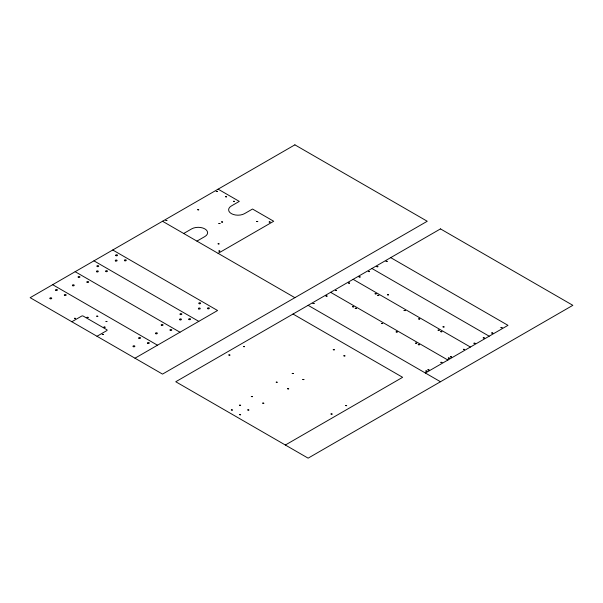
<?xml version="1.0" encoding="UTF-8"?>
<svg xmlns="http://www.w3.org/2000/svg" width="603" height="603" viewBox="0 0 603 603"><rect width="100%" height="100%" fill="white"/><g stroke="black" fill="none" stroke-linecap="round" stroke-linejoin="round"><path stroke-width="0.9" d="M183.696 233.489L191.633 228.899A9.362 5.404 0 0 1 204.869 228.899A9.362 5.404 0 0 1 204.869 236.542L196.932 241.125M71.847 321.753L81.639 316.093A1.123 0.648 0 0 1 83.229 316.093L106.791 329.698A1.123 0.648 0 0 1 106.791 330.617L96.993 336.27M218.113 253.358L273.702 221.256L252.521 209.03L244.584 213.613A9.362 5.404 0 0 1 231.348 213.613A9.362 5.404 0 0 1 231.348 205.977L239.285 201.387L218.113 189.161M134.982 358.205L217.577 310.515L112.746 249.989M285.355 445.022L402.631 377.312L293.028 314.035M425.394 373.031L507.99 325.341L390.714 257.632M371.915 268.486L489.191 336.195M353.124 279.34L470.4 347.049M330.617 292.327L447.893 360.036M162.516 221.256L294.882 297.678M308.118 305.322L440.484 381.744M93.947 260.843L198.786 321.369M75.156 271.697L179.988 332.223M52.649 284.684L157.489 345.21M165.931 220.464L167.046 220.494L165.938 220.434M197.694 209.761L198.817 209.829L197.716 209.701M216.228 191.422L217.344 191.453L216.228 191.422M218.082 243.846L219.198 243.876L218.09 243.816M218.874 251.029L219.989 251.097L218.897 250.969M256.727 221.535L257.85 221.595L256.75 221.467M269.172 221.987L270.295 222.025L269.179 221.957M74.478 318.309L75.586 318.392L74.478 318.309M87.051 317.314L88.159 317.397L87.051 317.314M96.714 316.168L97.822 316.251L96.714 316.168M102.276 334.356L103.377 334.439L102.276 334.356M103.995 327.09L105.103 327.18L103.995 327.09M105.985 321.512L107.085 321.595L106.038 321.437M218.889 223.464L219.997 223.547L218.889 223.464M225.507 196.721L226.615 196.804L225.507 196.721M221.535 221.942L222.643 222.025L221.535 221.942M233.451 201.304L234.552 201.387L233.451 201.304M228.816 354.986L229.924 355.069L228.816 354.986M243.378 346.582L244.479 346.665L243.378 346.582M231.333 409.934L232.434 410.017L231.333 409.934M239.542 405.193L240.642 405.276L239.542 405.193M239.542 414.668L240.642 414.758L239.542 414.668M247.75 409.934L248.851 410.017L247.75 409.934M251.323 396.563L252.423 396.646L251.323 396.563M262.704 403.136L263.805 403.219L262.704 403.136M276.204 382.196L277.312 382.279L276.264 382.114M287.586 388.762L288.694 388.852L287.586 388.762M292.221 373.408L293.322 373.491L292.221 373.408M313.002 303.482L314.11 303.565L313.002 303.482M302.812 379.521L303.912 379.604L302.812 379.521M325.974 295.99L327.082 296.073L325.974 295.99M335.502 290.488L336.61 290.571L335.502 290.488M333.255 349.717L334.356 349.8L333.255 349.717M348.474 282.995L349.582 283.086L348.474 282.995M359.064 276.883L360.172 276.965L359.064 276.883M352.582 306.769L353.682 306.852L352.582 306.769M343.846 355.83L344.946 355.913L343.846 355.83M331.002 413.982L332.11 414.065L331.002 413.982M355.227 308.291L356.335 308.374L355.227 308.291M368.335 271.538L369.435 271.621L368.335 271.538M376.8 266.647L377.908 266.73L376.8 266.647M345.564 405.578L346.672 405.661L345.564 405.578M375.081 293.774L376.189 293.857L375.081 293.774M377.727 295.304L378.835 295.387L377.727 295.304M386.071 261.295L387.171 261.378L386.071 261.295M387.39 294.769L388.498 294.852L387.39 294.769M381.571 323.502L382.671 323.585L381.571 323.502M396.126 331.906L397.234 331.989L396.126 331.906M404.07 310.507L405.178 310.598L404.07 310.507M418.633 318.919L419.733 319.002L418.633 318.919M415.588 343.145L416.688 343.228L415.588 343.145M418.233 344.667L419.341 344.758L418.233 344.667M425.778 371.033L426.886 371.116L425.778 371.033M427.896 369.812L428.997 369.895L427.896 369.812M438.087 330.15L439.195 330.233L438.087 330.15M440.733 331.68L441.841 331.763L440.733 331.68M442.986 326.864L444.087 326.947L442.986 326.864M440.868 362.32L441.969 362.411L440.868 362.32M448.278 358.046L449.386 358.129L448.278 358.046M450.396 356.818L451.504 356.908L450.396 356.818M463.368 349.333L464.476 349.416L463.368 349.333M473.958 343.22L475.066 343.303L473.958 343.22M483.222 337.868L484.33 337.951L483.222 337.868M491.694 332.977L492.802 333.06L491.694 332.977M500.965 327.625L502.065 327.715L500.965 327.625M294.882 144.841L30.15 297.678L162.516 374.101L427.248 221.256L294.882 144.841M440.484 228.899L175.752 381.744L308.118 458.159L572.85 305.322L440.484 228.899M97.324 266.586A0.935 0.543 0 0 0 98.726 266.119A0.935 0.543 0 0 0 97.324 265.652A0.935 0.543 0 0 0 97.324 266.586M106.06 271.629A0.935 0.543 0 0 0 107.462 271.162A0.935 0.543 0 0 0 106.06 270.694A0.935 0.543 0 0 0 106.06 271.629M96.925 271.855A0.935 0.543 0 0 0 98.327 271.388A0.935 0.543 0 0 0 96.925 270.92A0.935 0.543 0 0 0 96.925 271.855M180.252 314.495A0.935 0.543 0 0 0 181.82 314.246A0.935 0.543 0 0 0 180.674 313.59A0.935 0.543 0 0 0 180.252 314.495M188.988 319.537A0.935 0.543 0 0 0 190.556 319.296A0.935 0.543 0 0 0 189.41 318.633A0.935 0.543 0 0 0 188.988 319.537M180.048 319.854A0.935 0.543 0 0 0 181.45 319.379A0.935 0.543 0 0 0 180.048 318.912A0.935 0.543 0 0 0 180.048 319.854M115.927 255.649A0.935 0.543 0 0 0 117.487 255.408A0.935 0.543 0 0 0 116.341 254.745A0.935 0.543 0 0 0 115.927 255.649M124.851 260.775A0.935 0.543 0 0 0 126.261 260.308A0.935 0.543 0 0 0 124.851 259.84A0.935 0.543 0 0 0 124.851 260.775M115.723 261.009A0.935 0.543 0 0 0 117.125 260.541A0.935 0.543 0 0 0 115.723 260.074A0.935 0.543 0 0 0 115.723 261.009M199.246 303.724A0.935 0.543 0 0 0 200.648 303.256A0.935 0.543 0 0 0 199.246 302.789A0.935 0.543 0 0 0 199.246 303.724M207.982 308.766A0.935 0.543 0 0 0 209.384 308.299A0.935 0.543 0 0 0 207.982 307.832A0.935 0.543 0 0 0 207.982 308.766M198.651 308.909A0.935 0.543 0 0 0 200.219 308.668A0.935 0.543 0 0 0 199.073 308.012A0.935 0.543 0 0 0 198.651 308.909M50.139 298.673A0.935 0.543 0 0 0 51.7 298.432A0.935 0.543 0 0 0 50.554 297.769A0.935 0.543 0 0 0 50.139 298.673M64.566 295.387A0.935 0.543 0 0 0 66.134 295.146A0.935 0.543 0 0 0 64.988 294.483A0.935 0.543 0 0 0 64.566 295.387M55.83 290.344A0.935 0.543 0 0 0 57.398 290.103A0.935 0.543 0 0 0 56.245 289.44A0.935 0.543 0 0 0 55.83 290.344M133.263 346.665A0.935 0.543 0 0 0 134.831 346.424A0.935 0.543 0 0 0 133.685 345.76A0.935 0.543 0 0 0 133.263 346.665M138.954 338.336A0.935 0.543 0 0 0 140.522 338.095A0.935 0.543 0 0 0 139.376 337.431A0.935 0.543 0 0 0 138.954 338.336M147.69 343.378A0.935 0.543 0 0 0 149.258 343.137A0.935 0.543 0 0 0 148.112 342.474A0.935 0.543 0 0 0 147.69 343.378M72.835 285.769A0.935 0.543 0 0 0 74.237 285.302A0.935 0.543 0 0 0 72.835 284.835A0.935 0.543 0 0 0 72.835 285.769M87.262 282.483A0.935 0.543 0 0 0 88.664 282.016A0.935 0.543 0 0 0 87.262 281.548A0.935 0.543 0 0 0 87.262 282.483M78.526 277.44A0.935 0.543 0 0 0 79.928 276.965A0.935 0.543 0 0 0 78.526 276.498A0.935 0.543 0 0 0 78.526 277.44M155.958 333.761A0.935 0.543 0 0 0 157.36 333.293A0.935 0.543 0 0 0 155.958 332.826A0.935 0.543 0 0 0 155.958 333.761M161.649 325.432A0.935 0.543 0 0 0 163.051 324.964A0.935 0.543 0 0 0 161.649 324.497A0.935 0.543 0 0 0 161.649 325.432M170.385 330.474A0.935 0.543 0 0 0 171.787 330.007A0.935 0.543 0 0 0 170.385 329.54A0.935 0.543 0 0 0 170.385 330.474"/></g></svg>
